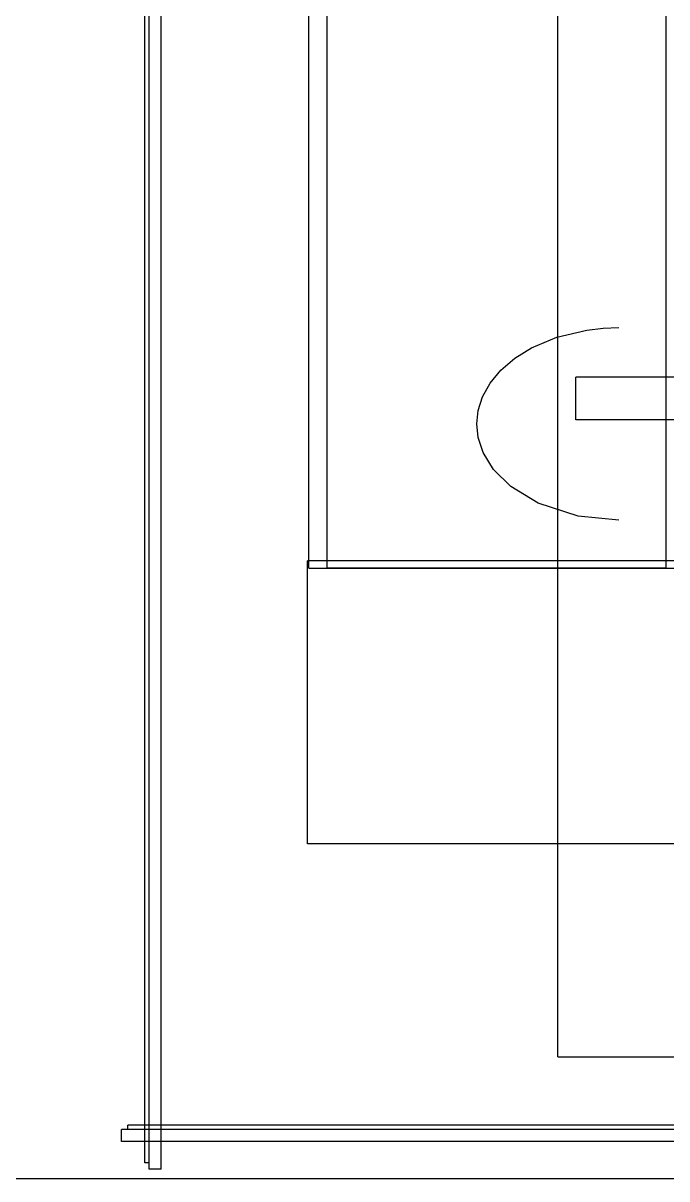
# Model space of a CAD drawing. Header units: millimetres. Extents: x -1355 to 669, y -1138 to 733.
# Drawn here: x -1051 to -998.2, y 5 to 99.8 of the extents above; entities that cross this region are included whole.
import ezdxf

# ---------------------------------------------------------------- set-up
doc = ezdxf.new("R2010")
doc.units = ezdxf.units.MM
doc.layers.add('HIDDEN', color=8, linetype='Continuous')
doc.layers.add('VISIBLE', color=7, linetype='Continuous')

msp = doc.modelspace()

# ---------------------------------------------------------------- linework, layer by layer
at = {"layer": 'HIDDEN'}
for points in [[(-1027.598, 55.08), (-1027.598, 460.4)], [(-1027.598, 55.08), (-1027.598, 460.4)], [(-1026.098, 55.08), (-1026.098, 460.4)], [(-1026.098, 55.08), (-1026.098, 460.4)], [(-998.298, 55.08), (-998.298, 460.4)], [(-998.298, 55.08), (-998.298, 460.4)], [(-1041.048, 6.31), (-1041.048, 202.25)], [(-1041.048, 6.31), (-1041.048, 202.25)], [(-1041.048, 6.31), (-1041.048, 202.25)], [(-1041.048, 6.31), (-1041.048, 202.25)], [(-1041.048, 6.31), (-1041.048, 202.25)], [(-1041.048, 6.31), (-1041.048, 202.25)], [(-1040.698, 5.81), (-1040.698, 202.75)], [(-1040.698, 5.81), (-1040.698, 202.75)], [(-1040.698, 6.31), (-1040.698, 202.25)], [(-1040.698, 6.31), (-1040.698, 202.25)], [(-1040.698, 6.31), (-1040.698, 202.25)], [(-1040.698, 6.31), (-1040.698, 202.25)], [(-1040.698, 6.31), (-1040.698, 202.25)], [(-1040.698, 6.31), (-1040.698, 202.25)], [(-1039.698, 5.81), (-1039.698, 202.75)], [(-1039.698, 5.81), (-1039.698, 202.75)], [(-1007.198, 15), (-1007.198, 104)], [(-1007.198, 15), (-1007.198, 104)], [(-1009.341, 73.157), (-1007.28, 74.028)], [(-1007.28, 74.028), (-1004.8, 74.622)], [(-1004.8, 74.622), (-1003.476, 74.775)], [(-1003.476, 74.775), (-1002.186, 74.824)], [(-1010.704, 72.311), (-1009.341, 73.157)], [(-1011.85, 71.333), (-1010.704, 72.311)], [(-1012.742, 70.262), (-1011.85, 71.333)], [(-1013.365, 69.141), (-1012.742, 70.262)], [(-989.698, 70.75), (-1005.698, 70.75)], [(-1005.698, 67.25), (-1005.698, 70.75)], [(-989.698, 70.75), (-1005.698, 70.75)], [(-1005.698, 67.25), (-1005.698, 70.75)], [(-1013.722, 68.014), (-1013.365, 69.141)], [(-1013.834, 66.917), (-1013.722, 68.014)], [(-1013.721, 65.819), (-1013.834, 66.917)], [(-989.698, 67.25), (-1005.698, 67.25)], [(-989.698, 67.25), (-1005.698, 67.25)], [(-1013.306, 64.566), (-1013.721, 65.819)], [(-1012.458, 63.193), (-1013.306, 64.566)], [(-1011.044, 61.787), (-1012.458, 63.193)], [(-1008.793, 60.41), (-1011.044, 61.787)], [(-1005.519, 59.346), (-1008.793, 60.41)], [(-1002.186, 59.016), (-1005.519, 59.346)], [(-940.698, 55.68), (-1027.698, 55.68)], [(-1027.698, 32.48), (-1027.698, 55.68)], [(-940.698, 55.68), (-1027.698, 55.68)], [(-1027.698, 32.48), (-1027.698, 55.68)], [(-1027.598, 55.08), (-996.798, 55.08)], [(-1027.598, 55.08), (-996.798, 55.08)], [(-998.298, 55.08), (-1026.098, 55.08)], [(-998.298, 55.08), (-1026.098, 55.08)], [(-940.698, 32.48), (-1027.698, 32.48)], [(-940.698, 32.48), (-1027.698, 32.48)], [(-1007.198, 15), (-767.198, 15)], [(-1007.198, 15), (-767.198, 15)], [(-782.448, 9.06), (-1042.948, 9.06)], [(-1042.948, 8.06), (-1042.948, 9.06)], [(-782.448, 9.06), (-1042.948, 9.06)], [(-1042.948, 8.06), (-1042.948, 9.06)], [(-782.948, 9.41), (-1042.448, 9.41)], [(-1042.448, 9.06), (-1042.448, 9.41)], [(-782.948, 9.41), (-1042.448, 9.41)], [(-1042.448, 9.06), (-1042.448, 9.41)], [(-782.948, 9.41), (-1042.448, 9.41)], [(-1042.448, 9.06), (-1042.448, 9.41)], [(-782.948, 9.41), (-1042.448, 9.41)], [(-1042.448, 9.06), (-1042.448, 9.41)], [(-782.948, 9.41), (-1042.448, 9.41)], [(-1042.448, 9.06), (-1042.448, 9.41)], [(-782.948, 9.41), (-1042.448, 9.41)], [(-1042.448, 9.06), (-1042.448, 9.41)], [(-782.948, 9.06), (-1042.448, 9.06)], [(-782.948, 9.06), (-1042.448, 9.06)], [(-782.948, 9.06), (-1042.448, 9.06)], [(-782.948, 9.06), (-1042.448, 9.06)], [(-782.948, 9.06), (-1042.448, 9.06)], [(-782.948, 9.06), (-1042.448, 9.06)], [(-782.448, 8.06), (-1042.948, 8.06)], [(-782.448, 8.06), (-1042.948, 8.06)], [(-1040.698, 6.31), (-1041.048, 6.31)], [(-1040.698, 6.31), (-1041.048, 6.31)], [(-1040.698, 6.31), (-1041.048, 6.31)], [(-1040.698, 6.31), (-1041.048, 6.31)], [(-1040.698, 6.31), (-1041.048, 6.31)], [(-1040.698, 6.31), (-1041.048, 6.31)], [(-1039.698, 5.81), (-1040.698, 5.81)], [(-1039.698, 5.81), (-1040.698, 5.81)], [(-677.198, 5), (-1177.198, 5)], [(-682.198, 5), (-1172.198, 5)], [(-682.198, 5), (-1172.198, 5)], [(-682.198, 5), (-1172.198, 5)], [(-682.198, 5), (-1172.198, 5)], [(-682.198, 5), (-1172.198, 5)]]:
    msp.add_lwpolyline(points, dxfattribs=at)
at = {"layer": 'VISIBLE'}
for points in [[(-677.198, 5), (-1177.198, 5)], [(-682.198, 5), (-1172.198, 5)]]:
    msp.add_lwpolyline(points, dxfattribs=at)

doc.saveas('drawing.dxf')
